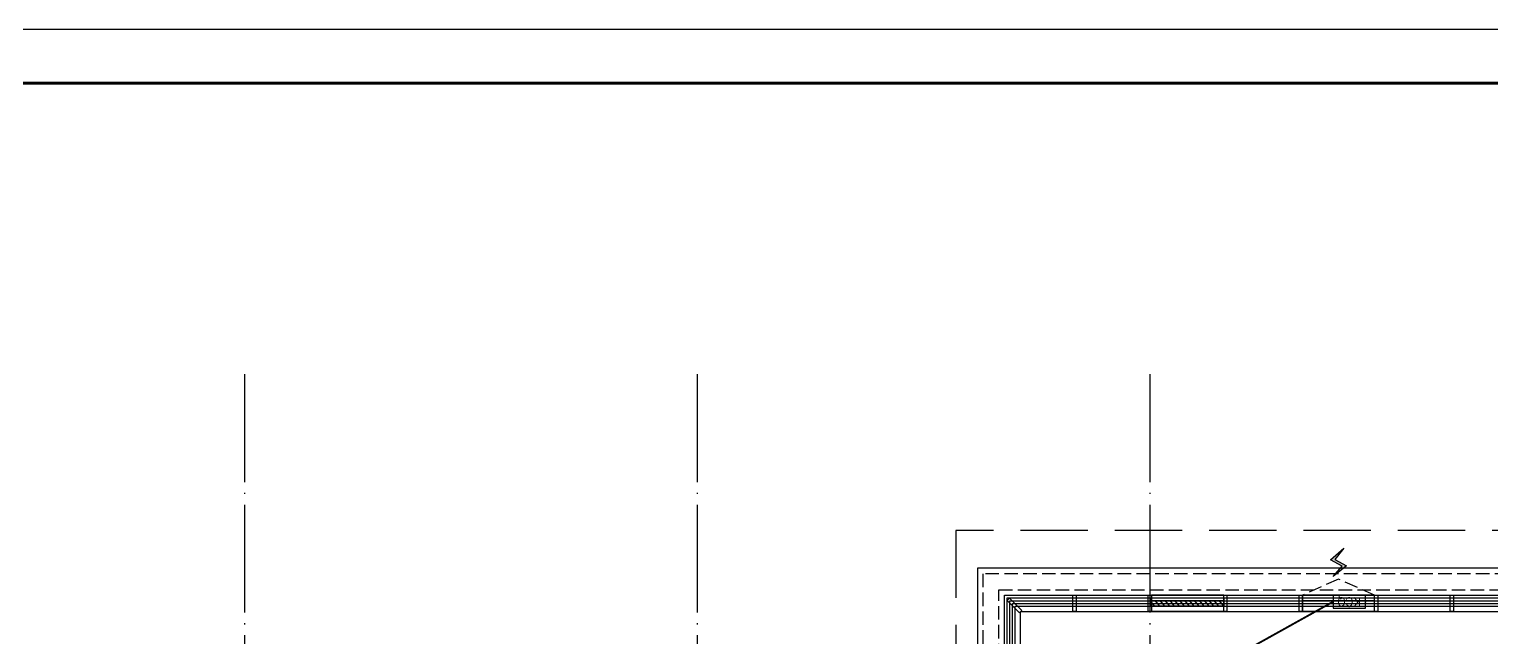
# Model space of a CAD drawing. Extents: x -292644 to 263613, y -713695 to 491457.
# Drawn here: x 107765 to 134900, y 35212 to 46500 of the extents above; entities that cross this region are included whole.
import ezdxf
from ezdxf.enums import TextEntityAlignment as Align
from ezdxf.xclip import XClip

# ---------------------------------------------------------------- set-up
doc = ezdxf.new("R2010")
doc.units = 0
doc.header["$LTSCALE"] = 1000
doc.header["$MEASUREMENT"] = 0
for name, pattern in [('104-10 轴网$0$DOTE', [2.42, 2, -0.2, 0.02, -0.2]), ('8#楼幕墙$0$109-34 轴网$0$L1$0$$AUDIT_BAD_LTYPE1', [0]), ('8#楼幕墙$0$DASH', [0.35, 0.25, -0.1]), ('X-104 8#10#平面_t3$0$109-34 轴网$0$L1$0$$AUDIT_BAD_LTYPE1', [0]), ('X-104 8#10#平面_t3$0$DASH', [0.35, 0.25, -0.1])]:
    doc.linetypes.add(name, pattern=pattern)
doc.layers.get('0').update_dxf_attribs({"linetype": 'CONTINUOUS'})
doc.layers.get('Defpoints').update_dxf_attribs({"linetype": 'CONTINUOUS'})
for name, color, linetype in [('104-10 轴网$0$A_AXIS-轴线', 36, '104-10 轴网$0$DOTE'), ('8#楼幕墙$0$04-电动窗', 1, 'CONTINUOUS'), ('8#楼幕墙$0$A-C_玻璃幕墙', 140, 'CONTINUOUS'), ('EQUIP-动力', 3, 'CONTINUOUS'), ('WIRE-照明', 1, 'CONTINUOUS'), ('X-104 8#10#平面_t3$0$A-O_屋面', 201, 'CONTINUOUS'), ('X-104 8#10#平面_t3$0$A-O_散水', 134, 'CONTINUOUS')]:
    doc.layers.add(name, color=color, linetype=linetype)
doc.layers.add('8#楼幕墙$0$04-不打印_辅助线', color=165, linetype='CONTINUOUS', plot=False)
doc.layers.add('X-104 8#10#平面_t3$0$04-不打印_辅助线', color=165, linetype='CONTINUOUS', plot=False)
doc.layers.add('X-104 8#10#平面_t3$0$000套内', color=226, linetype='CONTINUOUS', lineweight=30, plot=False)
doc.styles.add('_TEL_DIM', font='SIMPLEX', dxfattribs={"width": 0.8, "height": 3.5, "bigfont": 'HZTXT'})

# ---------------------------------------------------------------- blocks, each defined once
blk = doc.blocks.new('图框-A1')
for points, const_width in [([(0, 0), (841, 0), (841, 594), (0, 594)], 0.05), ([(766, 584), (25, 584), (25, 10), (766, 10)], 0.5)]:
    blk.add_lwpolyline(points, close=True, dxfattribs=dict(const_width=const_width))
blk = doc.blocks.new('104-10 轴网')
at = {"layer": '104-10 轴网$0$A_AXIS-轴线', "linetype": '104-10 轴网$0$DOTE'}
for p, q in [((120430, 40100), (120430, -6500)), ((128830, 40100), (128830, -6500)), ((137230, 40100), (137230, -6500))]:
    blk.add_line(p, q, dxfattribs=at)
at = {"layer": 'Defpoints'}
blk.add_lwpolyline([(104380, 45500), (178480, 45500), (178480, -11900), (104380, -11900)], close=True, dxfattribs=at)
blk = doc.blocks.new('104-8910 结构')
at = {"layer": 'Defpoints'}
blk.add_lwpolyline([(-19000, -118200), (61000, -118200), (61000, 41800), (-19000, 41800)], close=True, dxfattribs=at)
blk = doc.blocks.new('X-104 8#10#平面_t3$0$fdhggh')
at = {"layer": 'X-104 8#10#平面_t3$0$04-不打印_辅助线'}
blk.add_lwpolyline([(19450, 12900), (19450, -2650), (-2650, -2650), (-2650, 27850), (8450, 27850), (8450, 30800), (14150, 30800), (14150, 35950), (44350, 35950), (44350, 14450), (24500, 14450), (24500, 12900)], close=True, dxfattribs=at)
blk = doc.blocks.new('8#楼幕墙$0$ii')
blk.add_lwpolyline([(-1340, 0), (0, 0), (0, -150), (-1340, -150)], close=True)
blk = doc.blocks.new('8#楼幕墙$0$$TCHSYS$WIN2D')
for p, q in [((-0.5, 0.5), (0.5, 0.5)), ((-0.5, 0.5), (-0.5, -0.5)), ((0.5, 0.5), (0.5, -0.5)), ((0.5, 0.167), (-0.5, 0.167)), ((0.5, -0.167), (-0.5, -0.167)), ((-0.5, -0.5), (0.5, -0.5))]:
    blk.add_line(p, q)
blk = doc.blocks.new('8#楼幕墙$0$开启扇')
at = {"layer": '8#楼幕墙$0$04-电动窗'}
h = blk.add_hatch(color=1, dxfattribs=at)
h.dxf.hatch_style = 1
h.paths.add_polyline_path([(771, 399), (600, 588), (817, 705), (569, 925), (738, 715), (521, 598)])
at = {"linetype": '8#楼幕墙$0$DASH'}
blk.add_lwpolyline([(0, 50), (670, 350), (1340, 50)], dxfattribs=at)
at = {"layer": '8#楼幕墙$0$04-电动窗', "color": 1}
blk.add_lwpolyline([(771, 399), (600, 588), (817, 705), (569, 925), (738, 715), (521, 598), (771, 399)], close=True, dxfattribs=at)
at = {"xscale": -1340, "yscale": 300, "zscale": 1340, "rotation": 180}
blk.add_blockref('8#楼幕墙$0$$TCHSYS$WIN2D', (670, -100), dxfattribs=at)
blk = doc.blocks.new('8#楼幕墙$0$$WINLIB2D$00000039')
at = {"color": 0}
for points in [[(-0.5, 0.5), (-0.5, -0.5)], [(0.5, 0.5), (-0.5, 0.5)], [(0.5, -0.5), (0.5, 0.5)], [(-0.5, 0.167), (0.5, 0.167)], [(-0.452, -0.167), (-0.5, 0.084)], [(-0.384, -0.167), (-0.448, 0.167)], [(-0.316, -0.167), (-0.38, 0.167)], [(-0.248, -0.167), (-0.312, 0.167)], [(-0.18, -0.167), (-0.244, 0.167)], [(-0.112, -0.167), (-0.176, 0.167)], [(-0.044, -0.167), (-0.108, 0.167)], [(0.024, -0.167), (-0.04, 0.167)], [(0.092, -0.167), (0.028, 0.167)], [(0.16, -0.167), (0.096, 0.167)], [(0.228, -0.167), (0.164, 0.167)], [(0.296, -0.167), (0.232, 0.167)], [(0.364, -0.167), (0.3, 0.167)], [(0.432, -0.167), (0.368, 0.167)], [(0.5, -0.167), (0.436, 0.167)], [(-0.5, -0.167), (0.5, -0.167)], [(0.5, -0.5), (-0.5, -0.5)]]:
    blk.add_lwpolyline(points, dxfattribs=at)
blk = doc.blocks.new('8#楼幕墙')
at = {"layer": '8#楼幕墙$0$04-不打印_辅助线'}
blk.add_lwpolyline([(19400, 12900), (19400, -2600), (-2600, -2600), (-2600, 27800), (8500, 27800), (8500, 31000), (14200, 31000), (14200, 35900), (44300, 35900), (44300, 14500), (24130, 14500), (24130, 12900)], close=True, dxfattribs=at)
at = {"layer": '8#楼幕墙$0$A-C_玻璃幕墙'}
for points in [[(13870, 29500), (14100, 29500), (14100, 36000), (44400, 36000), (44400, 14400), (23970, 14400)], [(13930, 29450), (14150, 29450), (14150, 35950), (44350, 35950), (44350, 14450), (24030, 14450)], [(13870, 29200), (14400, 29200), (14400, 35700), (44100, 35700), (44100, 14700), (23970, 14700)], [(13930, 29300), (14300, 29300), (14300, 35800), (44200, 35800), (44200, 14600), (24030, 14600)]]:
    blk.add_lwpolyline(points, dxfattribs=at)
for points in [[(14421, 35719), (14379, 35677), (14150, 35906), (14192, 35948)], [(15370, 36000), (15430, 36000), (15430, 35700), (15370, 35700)], [(16770, 36000), (16830, 36000), (16830, 35700), (16770, 35700)], [(18170, 36000), (18230, 36000), (18230, 35700), (18170, 35700)], [(19570, 36000), (19630, 36000), (19630, 35700), (19570, 35700)], [(20970, 36000), (21030, 36000), (21030, 35700), (20970, 35700)], [(22370, 36000), (22430, 36000), (22430, 35700), (22370, 35700)]]:
    blk.add_lwpolyline(points, close=True, dxfattribs=at)
at = {"layer": '8#楼幕墙$0$A-C_玻璃幕墙', "linetype": '8#楼幕墙$0$109-34 轴网$0$L1$0$$AUDIT_BAD_LTYPE1', "xscale": -1}
blk.add_blockref('8#楼幕墙$0$开启扇', (20970, 35950), dxfattribs=at)
at = {"layer": '8#楼幕墙$0$A-C_玻璃幕墙'}
blk.add_blockref('8#楼幕墙$0$ii', (18170, 35950), dxfattribs=at)
at = {"layer": 'Defpoints', "color": 2, "linetype": '8#楼幕墙$0$109-34 轴网$0$L1$0$$AUDIT_BAD_LTYPE1', "xscale": 1340, "yscale": 300, "zscale": -1340}
blk.add_blockref('8#楼幕墙$0$$WINLIB2D$00000039', (17500, 35850), dxfattribs=at)
blk = doc.blocks.new('X-104 8#10#平面_t3')
at = {"linetype": 'X-104 8#10#平面_t3$0$109-34 轴网$0$L1$0$$AUDIT_BAD_LTYPE1'}
blk.add_lwpolyline([(177307, 46500), (177307, -12900), (93207, -12900), (93207, 46500)], close=True, dxfattribs=at)
at = {"layer": 'X-104 8#10#平面_t3$0$000套内'}
blk.add_lwpolyline([(136857, 24950), (132207, 24950), (132207, 26050), (128307, 26050), (128307, 27150), (126007, 27150), (126007, 35850), (156007, 35850), (156007, 14551), (137257, 14550), (136707, 14550), (136707, 22050), (136857, 22050)], close=True, dxfattribs=at)
at = {"layer": 'X-104 8#10#平面_t3$0$A-O_屋面', "linetype": 'X-104 8#10#平面_t3$0$DASH', "ltscale": 5}
blk.add_lwpolyline([(136157, 37200), (124957, 37200), (124957, 30200), (119357, 30200), (119357, 28800), (108157, 28800), (108157, 17600), (106757, 17600), (106757, -3604), (106757, -3600), (120957, -3600), (120957, -2700), (131257, -2700), (131257, -800), (132157, -800), (132157, 11800), (139157, 11800)], dxfattribs=at)
at = {"layer": 'X-104 8#10#平面_t3$0$A-O_散水'}
blk.add_lwpolyline([(125857, 33800), (125857, 36000), (156157, 36000), (156157, 14400), (136257, 14400), (136257, 13900), (156657, 13900), (156657, 36500), (125357, 36500), (125357, 33800), (125857, 33800)], dxfattribs=at)
at = {"layer": 'X-104 8#10#平面_t3$0$A-O_散水', "linetype": 'X-104 8#10#平面_t3$0$DASH'}
blk.add_lwpolyline([(125757, 29600), (125757, 36100), (156257, 36100), (156257, 14300), (131357, 14300), (131357, 14000), (156557, 14000), (156557, 36400), (125457, 36400), (125457, 29600)], close=True, dxfattribs=at)
at = {"linetype": 'X-104 8#10#平面_t3$0$109-34 轴网$0$L1$0$$AUDIT_BAD_LTYPE1'}
ref = blk.add_blockref('8#楼幕墙', (111757, 0), dxfattribs=at)
XClip(ref).set_block_clipping_path([(-18549.9999999995, -12899.9999999999), (65550.0000000003, 284100.0000000003)])
blk.add_blockref('X-104 8#10#平面_t3$0$fdhggh', (111757, 0), dxfattribs=at)
at = {"xscale": 100, "yscale": 100, "zscale": 100}
for p in [(93207, 46500), (93207, -12900)]:
    blk.add_blockref('图框-A1', p, dxfattribs=at)
at = {"linetype": 'X-104 8#10#平面_t3$0$109-34 轴网$0$L1$0$$AUDIT_BAD_LTYPE1'}
ref = blk.add_blockref('104-10 轴网', (-8673, 0), dxfattribs=at)
XClip(ref).set_block_clipping_path([(104379.5977508624, -11900), (178479.5977508624, 45500)])
ref = blk.add_blockref('104-8910 结构', (153887, -72700), dxfattribs=dict(at, rotation=180))
XClip(ref).set_block_clipping_path([(-15919.9999999996, -118200.0000000001), (58180.0000000003, -60800.0000000001)])
blk = doc.blocks.new('$equip$00001816')
for p, q in [((0.75, 0.6), (-0.75, 0.6)), ((-0.75, 0.6), (-0.75, 0)), ((-0.75, 0), (0.75, 0)), ((0.75, 0), (0.75, 0.6))]:
    blk.add_line(p, q)
for p in [(-0.75, 0.3), (0, 0.6), (0, 0), (0.75, 0.3)]:
    blk.add_point(p)
at = {"color": 7, "style": '_TEL_DIM'}
blk.add_attdef('$TEXT$', text='', height=0.4, dxfattribs=at).set_placement((0, 0.3), align=Align.MIDDLE_CENTER)
at = {"color": 7, "style": '_TEL_DIM', "flags": 1}
blk.add_attdef('A', text='', height=0.00002, dxfattribs=at).set_placement((0, 0), align=Align.MIDDLE_CENTER)

msp = doc.modelspace()

# ---------------------------------------------------------------- linework, layer by layer
at = {"layer": 'WIRE-照明', "linetype": 'Continuous', "const_width": 35}
msp.add_lwpolyline([(131955, 35880), (128815, 34130)], dxfattribs=at)

# ---------------------------------------------------------------- block references
msp.add_blockref('X-104 8#10#平面_t3', (0, 0))
at = {"layer": 'EQUIP-动力', "xscale": 400, "yscale": 400, "zscale": 400, "rotation": 180}
msp.add_blockref('$equip$00001816', (132255, 36000), dxfattribs=at).add_auto_attribs({'$TEXT$': 'KCQ'})

doc.saveas('drawing.dxf')
